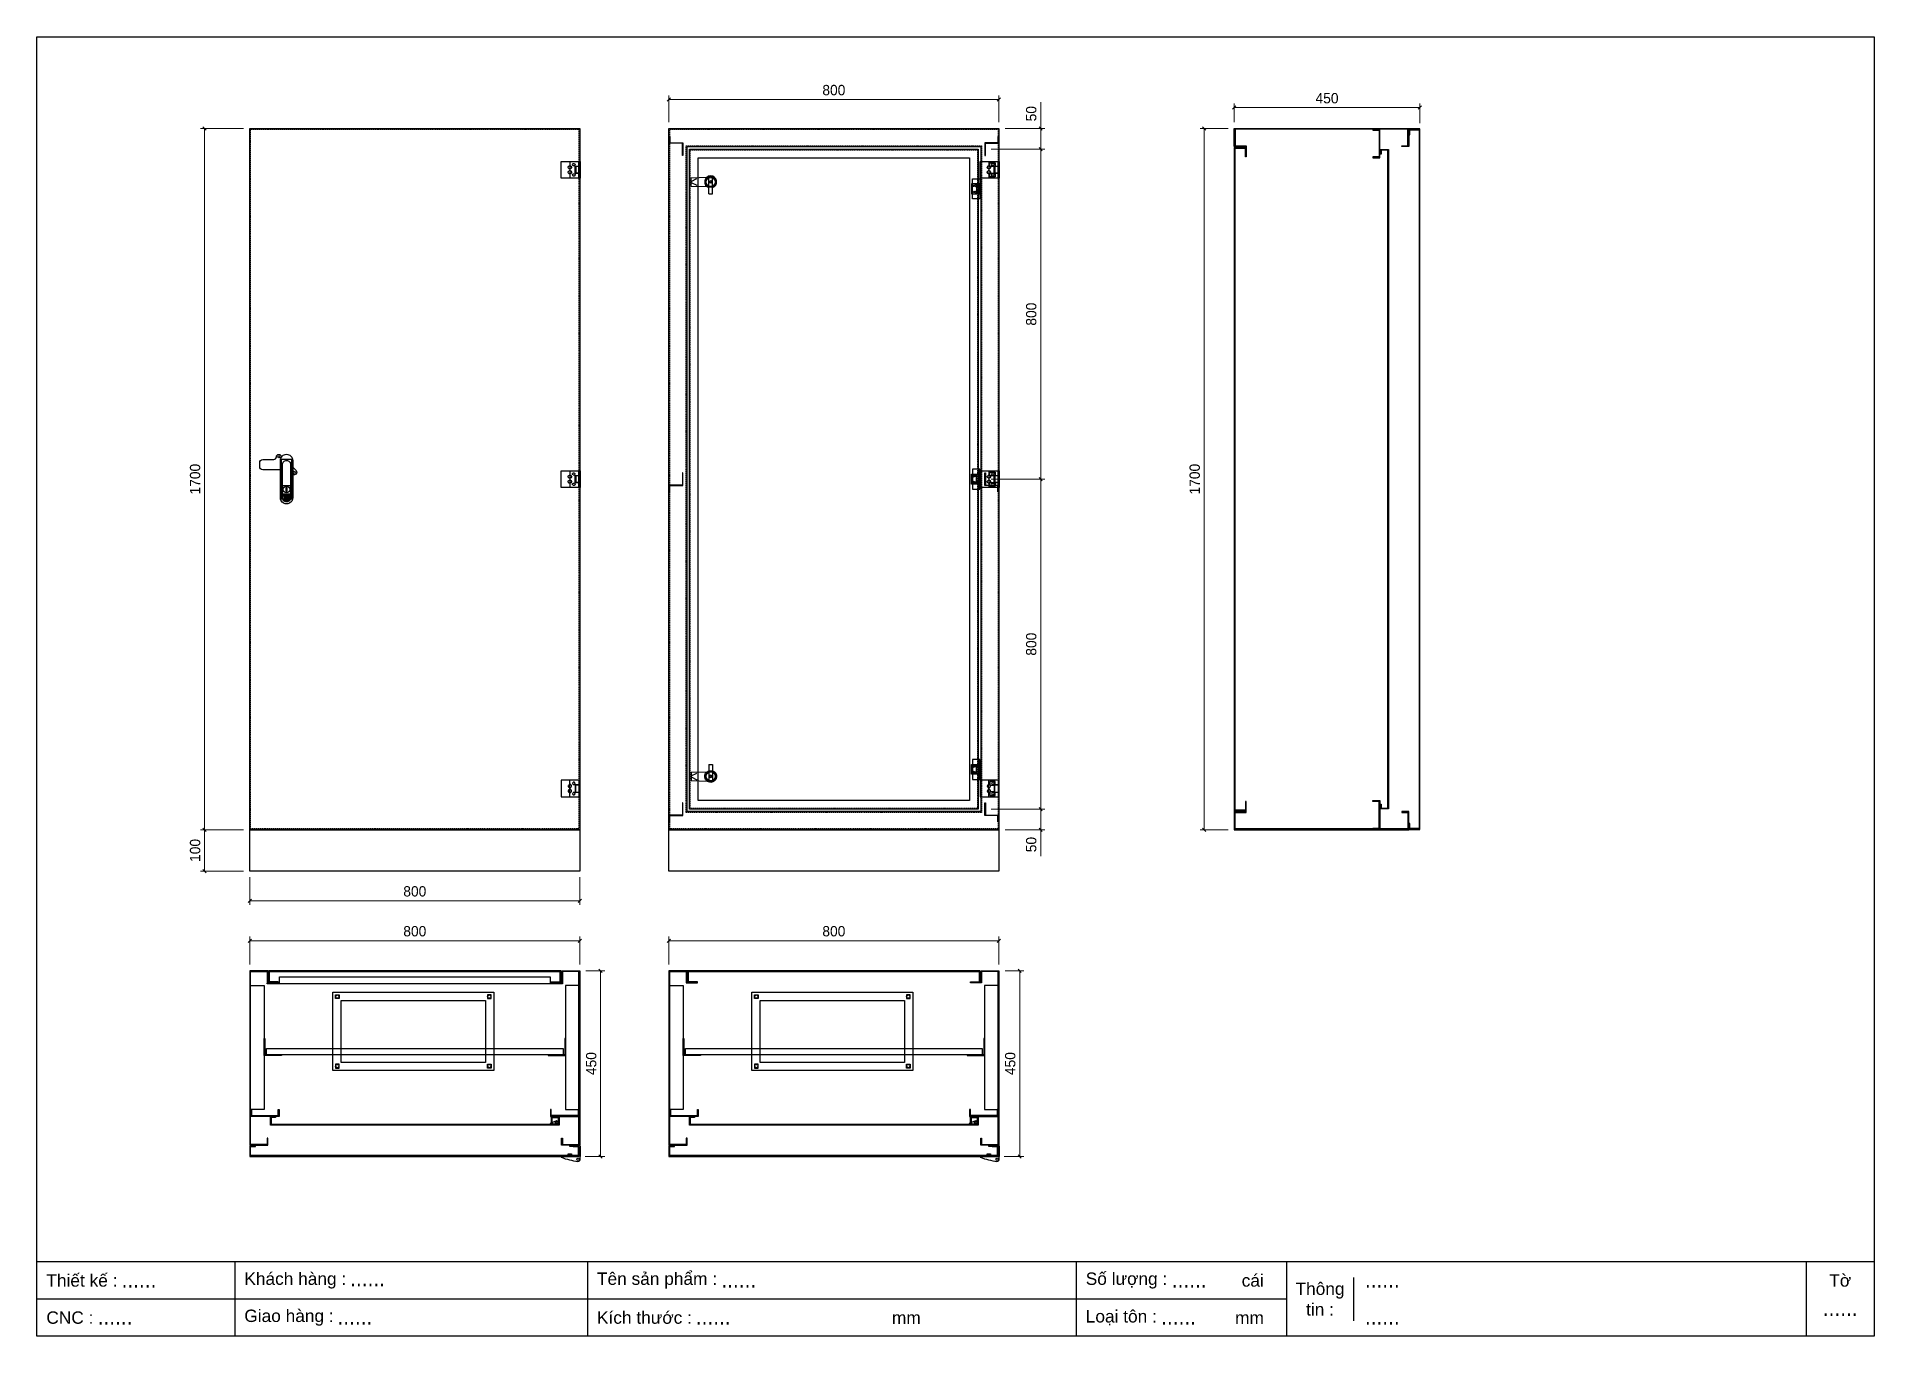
# Model space of a CAD drawing. Header units: millimetres. Extents: x 0 to 4455, y 0 to 3150.
import ezdxf
from ezdxf.enums import TextEntityAlignment as Align

# ---------------------------------------------------------------- set-up
doc = ezdxf.new("R2010")
doc.units = ezdxf.units.MM
doc.linetypes.add('HIDDEN2', pattern=[4.7625, 3.175, -1.5875])
for name, color, linetype in [('DIM', 253, 'Continuous'), ('Ghi chu', 7, 'Continuous'), ('HEATER', 1, 'Continuous')]:
    doc.layers.add(name, color=color, linetype=linetype)
doc.styles.add('Arial', font='arial.ttf')
doc.styles.add('Tahoma (Input Text)', font='tahoma.ttf')
doc.dimstyles.new('Dim-25', dxfattribs={"dimtxt": 25, "dimasz": 8, "dimexe": 10, "dimexo": 15, "dimgap": 10, "dimtad": 1, "dimdec": 0, "dimtxsty": 'Standard', "dimblk": 'OBLIQUE', "dimcen": 10, "dimclrd": 5, "dimclre": 5, "dimclrt": 3, "dimazin": 3, "dimtfac": 1, "dimtdec": 0, "dimtmove": 0, "dimatfit": 3, "dimldrblk": 'OBLIQUE', "dimlwd": 9, "dimlwe": 9})

# ---------------------------------------------------------------- blocks, each defined once
blk = doc.blocks.new('*D1')
at = {"color": 0, "linetype": 'ByBlock', "lineweight": -2}
for p, q in [((410.7, 2923.6), (402.7, 2931.6)), ((402.7, 1231.6), (410.7, 1223.6))]:
    blk.add_line(p, q, dxfattribs=at)
at = {"layer": 'Defpoints', "color": 0, "transparency": 16777216}
for p in [(516.6, 2927.6), (406.7, 1227.6), (516.6, 1227.6)]:
    blk.add_point(p, dxfattribs=at)
at = {"layer": 'DIM', "color": 5, "lineweight": 9, "transparency": 16777216}
for p, q in [((501.6, 2927.6), (396.7, 2927.6)), ((406.7, 2927.6), (406.7, 1227.6)), ((501.6, 1227.6), (396.7, 1227.6))]:
    blk.add_line(p, q, dxfattribs=at)
at = {"layer": 'DIM', "color": 3, "transparency": 16777216, "insert": (384, 2077.6), "char_height": 25, "attachment_point": 5, "rotation": 90}
blk.add_mtext('1700', dxfattribs=at)
blk = doc.blocks.new('_Oblique')
at = {"color": 0, "linetype": 'ByBlock', "lineweight": -2}
blk.add_line((-0.5, -0.5), (0.5, 0.5), dxfattribs=at)
blk = doc.blocks.new('*D2')
at = {"color": 0, "linetype": 'ByBlock', "lineweight": -2}
for p, q in [((520.6, 1059.6), (512.6, 1051.6)), ((1312.6, 1051.6), (1320.6, 1059.6))]:
    blk.add_line(p, q, dxfattribs=at)
at = {"layer": 'Defpoints', "color": 0, "transparency": 16777216}
for p in [(516.6, 1127.6), (1316.6, 1127.6), (1316.6, 1055.6)]:
    blk.add_point(p, dxfattribs=at)
at = {"layer": 'DIM', "color": 5, "lineweight": 9, "transparency": 16777216}
for p, q in [((516.6, 1112.6), (516.6, 1045.6)), ((1316.6, 1112.6), (1316.6, 1045.6)), ((516.6, 1055.6), (1316.6, 1055.6))]:
    blk.add_line(p, q, dxfattribs=at)
at = {"layer": 'DIM', "color": 3, "transparency": 16777216, "insert": (916.6, 1078.3), "char_height": 25, "attachment_point": 5}
blk.add_mtext('800', dxfattribs=at)
blk = doc.blocks.new('HL044-1.3-C')
at = {"color": 1, "linetype": 'HIDDEN2', "ltscale": 0.5}
for p, q in [((-25, 40), (-25, 0)), ((-3, 0), (-3, 40))]:
    blk.add_line(p, q, dxfattribs=at)
at = {"color": 1}
for p, q in [((-12, 29), (0, 29)), ((-12, 11), (-12, 29)), ((0, 11), (-12, 11)), ((-11, 28.5), (0, 28.5)), ((-11, 28.5), (-11, 11.5)), ((0, 11.5), (-11, 11.5))]:
    blk.add_line(p, q, dxfattribs=at)
blk.add_lwpolyline([(-46, 40), (0, 40), (0, 0), (-46, 0)], close=True, dxfattribs=at)
at = {"color": 1, "linetype": 'HIDDEN2', "ltscale": 0.5}
for centre, radius in [((-25, 26), 4), ((-25, 14), 4), ((-15.5, 32.5), 3), ((-15.5, 7.5), 3)]:
    blk.add_circle(centre, radius, dxfattribs=at)
blk = doc.blocks.new('AB301-2-1')
at = {"linetype": 'Continuous'}
h = blk.add_hatch(dxfattribs=at)
h.set_pattern_fill('ACAD_ISO09W100', color=1, scale=0.2)
h.set_pattern_definition([(0, (-368.0181, 398.3814), (0, 1), [4.8, -0.6, 1.2, -0.6, 1.2, -0.6])])
h.paths.add_polyline_path([(-4.1, -88.5, 0.118404), (0, -89.5, 0.118404), (4.1, -88.5), (7, -72), (-7, -72)])
at = {"color": 1, "linetype": 'Continuous'}
for p, q in [((-10, -50.5), (10, -50.5)), ((-7, -72), (7, -72)), ((-7, -72), (-4.1, -88.5)), ((7, -72), (4.1, -88.5))]:
    blk.add_line(p, q, dxfattribs=at)
for points in [[(-15, -12.5), (-57.5, -12.5, -0.414214), (-65, -5), (-65, 5, -0.414214), (-57.5, 12.5), (-30.7, 12.5, 0.414214), (-24.7, 18.5), (-24.7, 18.7)], [(-24.7, 18.7, -0.198912), (-23, 23), (-23, 23, -0.414214), (-14.5, 23), (-11.3, 19.8)], [(15, -6.5), (23, -14.5, -0.414214), (23, -23), (23, -23, -0.381561), (15, -23.4, -0.381561)]]:
    blk.add_lwpolyline(points, format="xyb", dxfattribs=at)
for points in [[(0, 25), (0, 25, -0.414214), (15, 10), (15, -80.5, -0.414214), (0, -95.5), (0, -95.5, -0.414214), (-15, -80.5), (-15, 10, -0.414214)], [(0, 10, -0.414214), (10, 0), (10, -80.5, -0.414214), (0, -90.5, -0.414214), (-10, -80.5), (-10, 0, -0.414214)], [(9, -72.5), (9, -80.5, -0.414214), (0, -89.5, -0.414214), (-9, -80.5), (-9, -72.5, -0.414214), (-7, -70.5), (7, -70.5, -0.414214)]]:
    blk.add_lwpolyline(points, format="xyb", close=True, dxfattribs=at)
at = {"color": 2, "linetype": 'Continuous'}
blk.add_lwpolyline([(-12, 13.3), (12, 13.3), (12, -83.7), (-12, -83.7)], close=True, dxfattribs=at)
at = {"color": 1, "linetype": 'Continuous'}
blk.add_lwpolyline([(-1, -55.5), (1, -55.5), (1, -65.5), (-1, -65.5)], close=True, dxfattribs=at)
for centre, radius in [((-18.7, 18.7), 2.5), ((18.7, -18.7), 2.5), ((0, -60.5), 8)]:
    blk.add_circle(centre, radius, dxfattribs=at)
blk = doc.blocks.new('*D3')
at = {"color": 0, "linetype": 'ByBlock', "lineweight": -2}
for p, q in [((410.7, 1223.6), (402.7, 1231.6)), ((402.7, 1131.6), (410.7, 1123.6))]:
    blk.add_line(p, q, dxfattribs=at)
at = {"layer": 'Defpoints', "color": 0, "transparency": 16777216}
for p in [(516.6, 1227.6), (406.7, 1127.6), (516.6, 1127.6)]:
    blk.add_point(p, dxfattribs=at)
at = {"layer": 'DIM', "color": 5, "lineweight": 9, "transparency": 16777216}
for p, q in [((501.6, 1227.6), (396.7, 1227.6)), ((406.7, 1227.6), (406.7, 1127.6)), ((501.6, 1127.6), (396.7, 1127.6))]:
    blk.add_line(p, q, dxfattribs=at)
at = {"layer": 'DIM', "color": 3, "transparency": 16777216, "insert": (384, 1177.6), "char_height": 25, "attachment_point": 5, "rotation": 90}
blk.add_mtext('100', dxfattribs=at)
blk = doc.blocks.new('HL044-1.3-B')
h = blk.add_hatch()
h.set_pattern_fill('ANSI31', color=1, scale=0.3, style=0)
h.set_pattern_definition([(45, (-80982.31925, -42991.2648), (-0.673519209, 0.673519209), [])])
h.paths.add_polyline_path([(-15.5, 27), (-15.5, 24), (-9.5, 24), (-9.5, 27)])
at = {"color": 1}
for p, q in [((0, 0), (-43, 0)), ((-43, 0), (-43, -2)), ((-25, 6.5), (-25, 0)), ((-25, 6.5), (-19, 5.9)), ((-25, 5.5), (-19, 4.9)), ((-25, 4.5), (-19, 3.9)), ((-25, 3.5), (-19, 2.9)), ((-25, 2.5), (-19, 1.9)), ((-25, 1.5), (-19, 0.9)), ((-25, 0.5), (-19.7, 0)), ((-22, 24), (-22, 27)), ((-22, 27), (1, 27)), ((-1, 24), (-22, 24)), ((-19, 6.5), (-19, 0)), ((-15.5, 24), (-15.5, 27)), ((-9.5, 24), (-9.5, 27)), ((0, 23), (0, 0)), ((0, 7.5), (3, 7.5)), ((0, 6), (3, 6)), ((3, 25), (3, 0)), ((3, -6.5), (3, 0))]:
    blk.add_line(p, q, dxfattribs=at)
blk.add_lwpolyline([(-26, 6.5), (-18, 6.5), (-18, 0), (-26, 0)], close=True, dxfattribs=at)
blk.add_circle((-2.3, -7), 2.55, dxfattribs=at)
for centre, radius, start, end in [((-1, 23), 1, 0, 90), ((1, 25), 2, 0, 90), ((15.4, 147.7), 160.7, 248.6705, 263.5901), ((-2.5, -6.5), 5.5, 270, 0)]:
    blk.add_arc(centre, radius, start, end, dxfattribs=at)
blk = doc.blocks.new('ovan6x9')
at = {"color": 2}
for p, q in [((2, 6), (8, 6)), ((2, 0), (8, 0))]:
    blk.add_line(p, q, dxfattribs=at)
for centre, start, end in [((2, 3), 90, 270), ((8, 3), 270, 90)]:
    blk.add_arc(centre, 3, start, end, dxfattribs=at)
blk = doc.blocks.new('HL036-1-1')
at = {"color": 1}
blk.add_line((9.5, 36.2), (9.5, 12.2), dxfattribs=at)
for points in [[(0, 48.5), (17.5, 48.5), (17.5, 0), (0, 0)], [(-2.5, 12.2), (17.5, 12.2), (17.5, 36.2), (-2.5, 36.2)]]:
    blk.add_lwpolyline(points, close=True, dxfattribs=at)
for centre, radius in [((3.5, 31.8), 2), ((3.5, 16.8), 2), ((12.7, 32.5), 2.5), ((12.7, 16), 2.5)]:
    blk.add_circle(centre, radius, dxfattribs=at)
blk = doc.blocks.new('HL036-1-2')
at = {"layer": 'Ghi chu', "color": 1}
for p, q in [((-3, 17.8), (-18.9, 17.8)), ((-18.9, 15.8), (-18.9, 17.8)), ((-12.1, 15.8), (-18.9, 15.8)), ((-16.4, 1), (-16.4, 14)), ((-15.6, 15), (-3.9, 17.7)), ((0, 0), (-15.4, 0)), ((-14.4, 3), (-14.4, 11.9)), ((0, 2), (-13.4, 2)), ((-13.1, 12.8), (-4.3, 9.8)), ((-6.2, 2), (-6.2, 0)), ((-1.2, 2), (-1.2, 0)), ((0, 0), (0, 2))]:
    blk.add_line(p, q, dxfattribs=at)
for radius in [4.1, 2.1]:
    blk.add_circle((-3, 13.7), radius, dxfattribs=at)
for centre, start, end in [((-15.4, 14), 102.9616, 180), ((-15.4, 1), 180, 270), ((-13.4, 11.9), 71.3254, 180), ((-13.4, 3), 180, 270)]:
    blk.add_arc(centre, 1, start, end, dxfattribs=at)
blk = doc.blocks.new('khungtenAsean2')
at = {"color": 7}
for p, q in [((2970, -1980), (0, -1980)), ((320, -1980), (320, -2100)), ((890, -1980), (890, -2100)), ((1680, -1980), (1680, -2100)), ((2020, -1980), (2020, -2100)), ((2860, -1980), (2860, -2100)), ((2128.3, -2005), (2128.3, -2075)), ((2020, -2040), (0, -2040))]:
    blk.add_line(p, q, dxfattribs=at)
blk.add_lwpolyline([(0, 0), (2970, 0), (2970, -2100), (0, -2100)], close=True, dxfattribs=at)
at = {"color": 2, "char_height": 20, "style": 'Arial'}
for s, insert, width, attachment_point in [('  Thiết kế :', (0, -2010), 917.634, 4), ('  Khách hàng :', (320, -2010), 917.634, 4), ('  Tên sản phẩm :', (890, -2010), 917.634, 4), ('  Số lượng :', (1680, -2010), 917.634, 4), ('cái', (1947.6, -2010), 917.634, 4), ('Thông\\Ptin :', (2074.2, -2040), 108.311, 5), ('Tờ', (2915, -2010), 110, 5), ('  CNC :', (0, -2070), 917.634, 4), ('  Giao hàng :', (320, -2070), 917.634, 4), ('  Kích thước :', (890, -2070), 917.634, 4), ('mm', (1382.3, -2070), 917.634, 4), ('  Loại tôn :', (1680, -2070), 917.634, 4), ('mm', (1936.9, -2070), 917.634, 4)]:
    blk.add_mtext(s, dxfattribs=dict(at, insert=insert, width=width, attachment_point=attachment_point))
at = {"color": 1, "style": 'Tahoma (Input Text)', "flags": 8}
for tag, p in [('#01', (137.1, -2021.3)), ('#03', (506.6, -2019.3)), ('#05', (1106.6, -2021.3)), ('#07', (1834.7, -2021.3)), ('#09', (2146.7, -2021.3)), ('#02', (98.5, -2081.3)), ('#04', (486.1, -2081.3)), ('#06', (1065.3, -2081.3)), ('#08', (1817.4, -2081.3)), ('#10', (2146.7, -2081.3))]:
    blk.add_attdef(tag, p, '', height=25, dxfattribs=at)
blk.add_attdef('#11', text='', height=25, dxfattribs=at).set_placement((2915, -2067.3), align=Align.CENTER)
blk = doc.blocks.new('*D4')
at = {"color": 0, "linetype": 'ByBlock', "lineweight": -2}
for p, q in [((2387.1, 881.9), (2379.1, 889.9)), ((2379.1, 439.9), (2387.1, 431.9))]:
    blk.add_line(p, q, dxfattribs=at)
at = {"layer": 'Defpoints', "color": 0, "ltscale": 3, "transparency": 16777216}
for p in [(2332.6, 885.9), (2330.6, 435.9), (2383.1, 435.9)]:
    blk.add_point(p, dxfattribs=at)
at = {"layer": 'DIM', "color": 5, "lineweight": 9, "ltscale": 3, "transparency": 16777216}
for p, q in [((2347.6, 885.9), (2393.1, 885.9)), ((2383.1, 885.9), (2383.1, 435.9)), ((2345.6, 435.9), (2393.1, 435.9))]:
    blk.add_line(p, q, dxfattribs=at)
at = {"layer": 'DIM', "color": 3, "ltscale": 3, "transparency": 16777216, "insert": (2360.3, 660.9), "char_height": 25, "attachment_point": 5, "rotation": 90}
blk.add_mtext('450', dxfattribs=at)
blk = doc.blocks.new('*D5')
at = {"color": 0, "linetype": 'ByBlock', "lineweight": -2}
for p, q in [((1536.6, 962.8), (1528.6, 954.8)), ((2328.6, 954.8), (2336.6, 962.8))]:
    blk.add_line(p, q, dxfattribs=at)
at = {"layer": 'Defpoints', "color": 0, "ltscale": 3, "transparency": 16777216}
for p in [(2332.6, 958.8), (1532.6, 885.9), (2332.6, 885.9)]:
    blk.add_point(p, dxfattribs=at)
at = {"layer": 'DIM', "color": 5, "lineweight": 9, "ltscale": 3, "transparency": 16777216}
for p, q in [((1532.6, 900.9), (1532.6, 968.8)), ((1532.6, 958.8), (2332.6, 958.8)), ((2332.6, 900.9), (2332.6, 968.8))]:
    blk.add_line(p, q, dxfattribs=at)
at = {"layer": 'DIM', "color": 3, "ltscale": 3, "transparency": 16777216, "insert": (1932.6, 981.6), "char_height": 25, "attachment_point": 5}
blk.add_mtext('800', dxfattribs=at)
blk = doc.blocks.new('*D6')
at = {"color": 0, "linetype": 'ByBlock', "lineweight": -2}
for p, q in [((1536.6, 3001.9), (1528.6, 2993.9)), ((2328.6, 2993.9), (2336.6, 3001.9))]:
    blk.add_line(p, q, dxfattribs=at)
at = {"layer": 'Defpoints', "color": 0, "ltscale": 3, "transparency": 16777216}
for p in [(2332.6, 2997.9), (1532.6, 2927.6), (2332.6, 2927.6)]:
    blk.add_point(p, dxfattribs=at)
at = {"layer": 'DIM', "color": 5, "lineweight": 9, "ltscale": 3, "transparency": 16777216}
for p, q in [((1532.6, 2942.6), (1532.6, 3007.9)), ((1532.6, 2997.9), (2332.6, 2997.9)), ((2332.6, 2942.6), (2332.6, 3007.9))]:
    blk.add_line(p, q, dxfattribs=at)
at = {"layer": 'DIM', "color": 3, "ltscale": 3, "transparency": 16777216, "insert": (1932.6, 3020.6), "char_height": 25, "attachment_point": 5}
blk.add_mtext('800', dxfattribs=at)
blk = doc.blocks.new('*D7')
at = {"color": 0, "linetype": 'ByBlock', "lineweight": -2}
for p, q in [((2907.3, 2982.2), (2899.3, 2974.2)), ((3349.3, 2974.2), (3357.3, 2982.2))]:
    blk.add_line(p, q, dxfattribs=at)
at = {"layer": 'Defpoints', "color": 0, "ltscale": 3, "transparency": 16777216}
for p in [(3353.3, 2978.2), (2903.3, 2927.6), (3353.3, 2925.6)]:
    blk.add_point(p, dxfattribs=at)
at = {"layer": 'DIM', "color": 5, "lineweight": 9, "ltscale": 3, "transparency": 16777216}
for p, q in [((2903.3, 2942.6), (2903.3, 2988.2)), ((3353.3, 2940.6), (3353.3, 2988.2)), ((2903.3, 2978.2), (3353.3, 2978.2))]:
    blk.add_line(p, q, dxfattribs=at)
at = {"layer": 'DIM', "color": 3, "ltscale": 3, "transparency": 16777216, "insert": (3128.3, 3000.9), "char_height": 25, "attachment_point": 5}
blk.add_mtext('450', dxfattribs=at)
blk = doc.blocks.new('*D8')
at = {"color": 0, "linetype": 'ByBlock', "lineweight": -2}
for p, q in [((2834.4, 2923.6), (2826.4, 2931.6)), ((2826.4, 1231.6), (2834.4, 1223.6))]:
    blk.add_line(p, q, dxfattribs=at)
at = {"layer": 'Defpoints', "color": 0, "ltscale": 3, "transparency": 16777216}
for p in [(2830.4, 2927.6), (2903.3, 2927.6), (2903.3, 1227.6)]:
    blk.add_point(p, dxfattribs=at)
at = {"layer": 'DIM', "color": 5, "lineweight": 9, "ltscale": 3, "transparency": 16777216}
for p, q in [((2888.3, 2927.6), (2820.4, 2927.6)), ((2830.4, 1227.6), (2830.4, 2927.6)), ((2888.3, 1227.6), (2820.4, 1227.6))]:
    blk.add_line(p, q, dxfattribs=at)
at = {"layer": 'DIM', "color": 3, "ltscale": 3, "transparency": 16777216, "insert": (2807.6, 2077.6), "char_height": 25, "attachment_point": 5, "rotation": 90}
blk.add_mtext('1700', dxfattribs=at)
blk = doc.blocks.new('*D9')
at = {"color": 0, "linetype": 'ByBlock', "lineweight": -2}
for p, q in [((2438, 2923.6), (2430, 2931.6)), ((2430, 2881.6), (2438, 2873.6))]:
    blk.add_line(p, q, dxfattribs=at)
at = {"layer": 'Defpoints', "color": 0, "ltscale": 3, "transparency": 16777216}
for p in [(2332.6, 2927.6), (2434, 2927.6), (2298.7, 2877.6)]:
    blk.add_point(p, dxfattribs=at)
at = {"layer": 'DIM', "color": 5, "lineweight": 9, "ltscale": 3, "transparency": 16777216}
for p, q in [((2434, 2927.6), (2434, 2991.4)), ((2347.6, 2927.6), (2444, 2927.6)), ((2434, 2877.6), (2434, 2927.6)), ((2313.7, 2877.6), (2444, 2877.6))]:
    blk.add_line(p, q, dxfattribs=at)
at = {"layer": 'DIM', "color": 3, "ltscale": 3, "transparency": 16777216, "insert": (2411.2, 2963.5), "char_height": 25, "attachment_point": 5, "rotation": 90}
blk.add_mtext('50', dxfattribs=at)
blk = doc.blocks.new('*D10')
at = {"color": 0, "linetype": 'ByBlock', "lineweight": -2}
for p, q in [((2438, 2873.6), (2430, 2881.6)), ((2430, 2081.6), (2438, 2073.6))]:
    blk.add_line(p, q, dxfattribs=at)
at = {"layer": 'Defpoints', "color": 0, "ltscale": 3, "transparency": 16777216}
for p in [(2298.7, 2877.6), (2298.7, 2077.6), (2434, 2077.6)]:
    blk.add_point(p, dxfattribs=at)
at = {"layer": 'DIM', "color": 5, "lineweight": 9, "ltscale": 3, "transparency": 16777216}
for p, q in [((2313.7, 2877.6), (2444, 2877.6)), ((2434, 2877.6), (2434, 2077.6)), ((2313.7, 2077.6), (2444, 2077.6))]:
    blk.add_line(p, q, dxfattribs=at)
at = {"layer": 'DIM', "color": 3, "ltscale": 3, "transparency": 16777216, "insert": (2411.2, 2477.6), "char_height": 25, "attachment_point": 5, "rotation": 90}
blk.add_mtext('800', dxfattribs=at)
blk = doc.blocks.new('*D11')
at = {"color": 0, "linetype": 'ByBlock', "lineweight": -2}
for p, q in [((2438, 2073.6), (2430, 2081.6)), ((2430, 1281.6), (2438, 1273.6))]:
    blk.add_line(p, q, dxfattribs=at)
at = {"layer": 'Defpoints', "color": 0, "ltscale": 3, "transparency": 16777216}
for p in [(2298.7, 2077.6), (2298.7, 1277.6), (2434, 1277.6)]:
    blk.add_point(p, dxfattribs=at)
at = {"layer": 'DIM', "color": 5, "lineweight": 9, "ltscale": 3, "transparency": 16777216}
for p, q in [((2313.7, 2077.6), (2444, 2077.6)), ((2434, 2077.6), (2434, 1277.6)), ((2313.7, 1277.6), (2444, 1277.6))]:
    blk.add_line(p, q, dxfattribs=at)
at = {"layer": 'DIM', "color": 3, "ltscale": 3, "transparency": 16777216, "insert": (2411.2, 1677.6), "char_height": 25, "attachment_point": 5, "rotation": 90}
blk.add_mtext('800', dxfattribs=at)
blk = doc.blocks.new('*D12')
at = {"color": 0, "linetype": 'ByBlock', "lineweight": -2}
for p, q in [((2438, 1273.6), (2430, 1281.6)), ((2430, 1231.6), (2438, 1223.6))]:
    blk.add_line(p, q, dxfattribs=at)
at = {"layer": 'Defpoints', "color": 0, "ltscale": 3, "transparency": 16777216}
for p in [(2298.7, 1277.6), (2332.6, 1227.6), (2434, 1227.6)]:
    blk.add_point(p, dxfattribs=at)
at = {"layer": 'DIM', "color": 5, "lineweight": 9, "ltscale": 3, "transparency": 16777216}
for p, q in [((2313.7, 1277.6), (2444, 1277.6)), ((2434, 1277.6), (2434, 1227.6)), ((2347.6, 1227.6), (2444, 1227.6)), ((2434, 1227.6), (2434, 1163.9))]:
    blk.add_line(p, q, dxfattribs=at)
at = {"layer": 'DIM', "color": 3, "ltscale": 3, "transparency": 16777216, "insert": (2411.2, 1191.8), "char_height": 25, "attachment_point": 5, "rotation": 90}
blk.add_mtext('50', dxfattribs=at)
blk = doc.blocks.new('SDGFGHGHG')
at = {"layer": 'HEATER'}
for p, q in [((860892.9, 570780.5), (860931.6, 570782)), ((860892.9, 570760.5), (860892.9, 570780.5)), ((860892.9, 570771.9), (860906.3, 570778.7)), ((860935.9, 570742), (860935.9, 570784.3)), ((860944.9, 570742), (860944.9, 570784.3)), ((860892.9, 570769.1), (860906.3, 570762.4)), ((860892.9, 570760.5), (860931.6, 570759.1)), ((860935.9, 570742), (860944.9, 570742)), ((860937.5, 570771.3), (860939.5, 570771.3)), ((860937.5, 570769.8), (860939.5, 570769.8)), ((860939.5, 570773.5), (860939.5, 570771.3)), ((860939.5, 570769.8), (860939.5, 570767.6)), ((860941.3, 570773.5), (860941.3, 570771.3)), ((860941.3, 570771.3), (860943.4, 570771.3)), ((860941.3, 570769.8), (860941.3, 570767.6)), ((860941.3, 570769.8), (860943.4, 570769.8))]:
    blk.add_line(p, q, dxfattribs=at)
blk.add_circle((860940.4, 570770.5), 3.08, dxfattribs=at)
blk.add_arc((860940.4, 570770.5), 14.5, 288.08, 251.92, dxfattribs=at)
blk = doc.blocks.new('SĐFHGGH')
at = {"layer": 'HEATER'}
for points in [[(860928.8, 570702.4), (860927.4, 570702.4), (860927.4, 570708.4), (860928.8, 570708.4)], [(860943.4, 570717), (860943.4, 570718.4), (860937.4, 570718.4), (860937.4, 570717)], [(860943.4, 570693.8), (860943.4, 570692.4), (860937.4, 570692.4), (860937.4, 570693.8)], [(860952.1, 570702.4), (860953.4, 570702.4), (860953.4, 570708.4), (860952.1, 570708.4)]]:
    blk.add_lwpolyline(points, dxfattribs=at)
for start, end in [(104.4775, 165.5225), (194.4775, 255.5225), (14.4775, 75.5225), (284.4775, 345.5225)]:
    blk.add_arc((860940.4, 570705.4), 12, start, end, dxfattribs=at)
blk = doc.blocks.new('MS722')
for name, p in [('SDGFGHGHG', (-860940.4, -570770.5)), ('SĐFHGGH', (-860940.4, -570705.4))]:
    blk.add_blockref(name, p)
blk = doc.blocks.new('*D13')
at = {"color": 0, "linetype": 'ByBlock', "lineweight": -2}
for p, q in [((1371.1, 881.9), (1363.1, 889.9)), ((1363.1, 439.9), (1371.1, 431.9))]:
    blk.add_line(p, q, dxfattribs=at)
at = {"layer": 'Defpoints', "color": 0, "ltscale": 3, "transparency": 16777216}
for p in [(1316.6, 885.9), (1314.6, 435.9), (1367.1, 435.9)]:
    blk.add_point(p, dxfattribs=at)
at = {"layer": 'DIM', "color": 5, "lineweight": 9, "ltscale": 3, "transparency": 16777216}
for p, q in [((1331.6, 885.9), (1377.1, 885.9)), ((1367.1, 885.9), (1367.1, 435.9)), ((1329.6, 435.9), (1377.1, 435.9))]:
    blk.add_line(p, q, dxfattribs=at)
at = {"layer": 'DIM', "color": 3, "ltscale": 3, "transparency": 16777216, "insert": (1344.4, 660.9), "char_height": 25, "attachment_point": 5, "rotation": 90}
blk.add_mtext('450', dxfattribs=at)
blk = doc.blocks.new('*D14')
at = {"color": 0, "linetype": 'ByBlock', "lineweight": -2}
for p, q in [((520.6, 962.8), (512.6, 954.8)), ((1312.6, 954.8), (1320.6, 962.8))]:
    blk.add_line(p, q, dxfattribs=at)
at = {"layer": 'Defpoints', "color": 0, "ltscale": 3, "transparency": 16777216}
for p in [(1316.6, 958.8), (516.6, 885.9), (1316.6, 885.9)]:
    blk.add_point(p, dxfattribs=at)
at = {"layer": 'DIM', "color": 5, "lineweight": 9, "ltscale": 3, "transparency": 16777216}
for p, q in [((516.6, 900.9), (516.6, 968.8)), ((516.6, 958.8), (1316.6, 958.8)), ((1316.6, 900.9), (1316.6, 968.8))]:
    blk.add_line(p, q, dxfattribs=at)
at = {"layer": 'DIM', "color": 3, "ltscale": 3, "transparency": 16777216, "insert": (916.6, 981.6), "char_height": 25, "attachment_point": 5}
blk.add_mtext('800', dxfattribs=at)

msp = doc.modelspace()

# ---------------------------------------------------------------- linework, layer by layer
at = {"color": 7}
for points in [[(516.6, 2927.6), (1316.6, 2927.6), (1316.6, 1227.6), (516.6, 1227.6)], [(1532.6, 2927.6), (2332.6, 2927.6), (2332.6, 1227.6), (1532.6, 1227.6)], [(2930.3, 2858.6), (2930.3, 2883.6), (2903.3, 2883.6), (2903.3, 2927.6), (3326.3, 2927.6), (3326.3, 2883.6), (3309.3, 2883.6), (3309.3, 2885.6), (3324.3, 2885.6), (3324.3, 2925.6), (2905.3, 2925.6), (2905.3, 2885.6), (2932.3, 2885.6), (2932.3, 2858.6)], [(3239.3, 2923.6), (3254.3, 2923.6), (3254.3, 2858.6), (3239.3, 2858.6), (3239.3, 2856.6), (3256.3, 2856.6), (3256.3, 2925.6), (3239.3, 2925.6)], [(3329.3, 2912.6), (3329.3, 2924.6), (3351.3, 2924.6), (3351.3, 1230.6), (3329.3, 1230.6), (3329.3, 1242.6), (3327.3, 1242.6), (3327.3, 1228.6), (3353.3, 1228.6), (3353.3, 2926.6), (3327.3, 2926.6), (3327.3, 2912.6)], [(1576.6, 2883.6), (2288.6, 2883.6), (2288.6, 1271.6), (1576.6, 1271.6)], [(2929.3, 1275.1), (2905.3, 1275.1), (2905.3, 2879.6), (2929.3, 2879.6), (2929.3, 2881.6), (2903.3, 2881.6), (2903.3, 1273.1), (2929.3, 1273.1)], [(2930.3, 1296.6), (2930.3, 1271.6), (2903.3, 1271.6), (2903.3, 1227.6), (3326.3, 1227.6), (3326.3, 1271.6), (3309.3, 1271.6), (3309.3, 1269.6), (3324.3, 1269.6), (3324.3, 1229.6), (2905.3, 1229.6), (2905.3, 1269.6), (2932.3, 1269.6), (2932.3, 1296.6)], [(3239.3, 1231.6), (3254.3, 1231.6), (3254.3, 1296.6), (3239.3, 1296.6), (3239.3, 1298.6), (3256.3, 1298.6), (3256.3, 1229.6), (3239.3, 1229.6)], [(516.6, 1227.6), (1316.6, 1227.6), (1316.6, 1127.6), (516.6, 1127.6)], [(1532.6, 1227.6), (2332.6, 1227.6), (2332.6, 1127.6), (1532.6, 1127.6)], [(585.6, 858.9), (560.6, 858.9), (560.6, 885.9), (516.6, 885.9), (516.6, 462.9), (560.6, 462.9), (560.6, 479.9), (558.6, 479.9), (558.6, 464.9), (518.6, 464.9), (518.6, 883.9), (558.6, 883.9), (558.6, 856.9), (585.6, 856.9)], [(564.1, 859.9), (564.1, 883.9), (1268.6, 883.9), (1268.6, 859.9), (1270.6, 859.9), (1270.6, 885.9), (562.1, 885.9), (562.1, 859.9)], [(1247.6, 858.9), (1272.6, 858.9), (1272.6, 885.9), (1316.6, 885.9), (1316.6, 462.9), (1272.6, 462.9), (1272.6, 479.9), (1274.6, 479.9), (1274.6, 464.9), (1314.6, 464.9), (1314.6, 883.9), (1274.6, 883.9), (1274.6, 856.9), (1247.6, 856.9)], [(1601.6, 858.9), (1576.6, 858.9), (1576.6, 885.9), (1532.6, 885.9), (1532.6, 462.9), (1576.6, 462.9), (1576.6, 479.9), (1574.6, 479.9), (1574.6, 464.9), (1534.6, 464.9), (1534.6, 883.9), (1574.6, 883.9), (1574.6, 856.9), (1601.6, 856.9)], [(1580.1, 859.9), (1580.1, 883.9), (2284.6, 883.9), (2284.6, 859.9), (2286.6, 859.9), (2286.6, 885.9), (1578.1, 885.9), (1578.1, 859.9)], [(2263.6, 858.9), (2288.6, 858.9), (2288.6, 885.9), (2332.6, 885.9), (2332.6, 462.9), (2288.6, 462.9), (2288.6, 479.9), (2290.6, 479.9), (2290.6, 464.9), (2330.6, 464.9), (2330.6, 883.9), (2290.6, 883.9), (2290.6, 856.9), (2263.6, 856.9)], [(717.9, 833.9), (1107.9, 833.9), (1107.9, 643.9), (717.9, 643.9)], [(1733.8, 833.9), (2123.8, 833.9), (2123.8, 643.9), (1733.8, 643.9)], [(1300.6, 459.9), (1312.6, 459.9), (1312.6, 437.9), (518.6, 437.9), (518.6, 459.9), (530.6, 459.9), (530.6, 461.9), (516.6, 461.9), (516.6, 435.9), (1314.6, 435.9), (1314.6, 461.9), (1300.6, 461.9)], [(2316.6, 459.9), (2328.6, 459.9), (2328.6, 437.9), (1534.6, 437.9), (1534.6, 459.9), (1546.6, 459.9), (1546.6, 461.9), (1532.6, 461.9), (1532.6, 435.9), (2330.6, 435.9), (2330.6, 461.9), (2316.6, 461.9)]]:
    msp.add_lwpolyline(points, close=True, dxfattribs=at)
at = {"color": 7, "linetype": 'HIDDEN2'}
for points in [[(518.6, 2925.6), (1314.6, 2925.6), (1314.6, 1229.6), (518.6, 1229.6)], [(1534.6, 2925.6), (2330.6, 2925.6), (2330.6, 1229.6), (1534.6, 1229.6)], [(1574.6, 2885.6), (2290.6, 2885.6), (2290.6, 1269.6), (1574.6, 1269.6)]]:
    msp.add_lwpolyline(points, close=True, dxfattribs=at)
at = {"color": 8}
for points in [[(1565.3, 2862), (1565.3, 2892), (1534.1, 2892), (1534.1, 2908.2), (1535.3, 2908.2), (1535.3, 2893.2), (1566.5, 2893.2), (1566.5, 2862)], [(2299.9, 2862), (2299.9, 2892), (2331.1, 2892), (2331.1, 2908.2), (2329.9, 2908.2), (2329.9, 2893.2), (2298.7, 2893.2), (2298.7, 2862)], [(1565.3, 2093.2), (1565.3, 2063.2), (1534.1, 2063.2), (1534.1, 2047), (1535.3, 2047), (1535.3, 2062), (1566.5, 2062), (1566.5, 2093.2)], [(2299.9, 2093.2), (2299.9, 2063.2), (2331.1, 2063.2), (2331.1, 2047), (2329.9, 2047), (2329.9, 2062), (2298.7, 2062), (2298.7, 2093.2)], [(1565.3, 1293.2), (1565.3, 1263.2), (1534.1, 1263.2), (1534.1, 1247), (1535.3, 1247), (1535.3, 1262), (1566.5, 1262), (1566.5, 1293.2)], [(2299.9, 1293.2), (2299.9, 1263.2), (2331.1, 1263.2), (2331.1, 1247), (2329.9, 1247), (2329.9, 1262), (2298.7, 1262), (2298.7, 1293.2)], [(518.6, 849.9), (551.6, 849.9), (551.6, 549.9), (518.6, 549.9)], [(1314.6, 849.9), (1281.6, 849.9), (1281.6, 549.9), (1314.6, 549.9)], [(1534.6, 849.9), (1567.6, 849.9), (1567.6, 549.9), (1534.6, 549.9)], [(2330.6, 849.9), (2297.6, 849.9), (2297.6, 549.9), (2330.6, 549.9)], [(593.1, 680.6), (551.6, 680.6), (551.6, 722.1), (553.1, 722.1), (553.1, 682.1), (593.1, 682.1)], [(1240.1, 680.6), (1281.6, 680.6), (1281.6, 722.1), (1280.1, 722.1), (1280.1, 682.1), (1240.1, 682.1)], [(1609.1, 680.6), (1567.6, 680.6), (1567.6, 722.1), (1569.1, 722.1), (1569.1, 682.1), (1609.1, 682.1)], [(2256.1, 680.6), (2297.6, 680.6), (2297.6, 722.1), (2296.1, 722.1), (2296.1, 682.1), (2256.1, 682.1)], [(557.1, 697.1), (1276.1, 697.1), (1276.1, 682.1), (557.1, 682.1)], [(1573.1, 697.1), (2292.1, 697.1), (2292.1, 682.1), (1573.1, 682.1)]]:
    msp.add_lwpolyline(points, close=True, dxfattribs=at)
at = {"color": 6}
for points in [[(1582.6, 2877.6), (2282.6, 2877.6), (2282.6, 1277.6), (1582.6, 1277.6)], [(3257.3, 2865.1), (3257.3, 2877.1), (3277.3, 2877.1), (3277.3, 1278.1), (3257.3, 1278.1), (3257.3, 1290.1), (3259.3, 1290.1), (3259.3, 1280.1), (3275.3, 1280.1), (3275.3, 2875.1), (3259.3, 2875.1), (3259.3, 2865.1)], [(1254.6, 531.9), (1266.6, 531.9), (1266.6, 511.9), (566.6, 511.9), (566.6, 531.9), (578.6, 531.9), (578.6, 529.9), (568.6, 529.9), (568.6, 513.9), (1264.6, 513.9), (1264.6, 529.9), (1254.6, 529.9)], [(2270.6, 531.9), (2282.6, 531.9), (2282.6, 511.9), (1582.6, 511.9), (1582.6, 531.9), (1594.6, 531.9), (1594.6, 529.9), (1584.6, 529.9), (1584.6, 513.9), (2280.6, 513.9), (2280.6, 529.9), (2270.6, 529.9)]]:
    msp.add_lwpolyline(points, close=True, dxfattribs=at)
at = {"color": 6, "linetype": 'HIDDEN2'}
msp.add_lwpolyline([(1584.6, 2875.6), (2280.6, 2875.6), (2280.6, 1279.6), (1584.6, 1279.6)], close=True, dxfattribs=at)
at = {"color": 3}
for points in [[(1603.6, 2856.6), (2261.6, 2856.6), (2261.6, 1298.6), (1603.6, 1298.6)], [(520.6, 549.9), (520.6, 534.9), (585.6, 534.9), (585.6, 549.9), (587.6, 549.9), (587.6, 532.9), (518.6, 532.9), (518.6, 549.9)], [(1312.6, 549.9), (1312.6, 534.9), (1247.6, 534.9), (1247.6, 549.9), (1245.6, 549.9), (1245.6, 532.9), (1314.6, 532.9), (1314.6, 549.9)], [(1536.6, 549.9), (1536.6, 534.9), (1601.6, 534.9), (1601.6, 549.9), (1603.6, 549.9), (1603.6, 532.9), (1534.6, 532.9), (1534.6, 549.9)], [(2328.6, 549.9), (2328.6, 534.9), (2263.6, 534.9), (2263.6, 549.9), (2261.6, 549.9), (2261.6, 532.9), (2330.6, 532.9), (2330.6, 549.9)]]:
    msp.add_lwpolyline(points, close=True, dxfattribs=at)
at = {"color": 2}
for points in [[(2310.6, 2844.6), (2323.6, 2844.6), (2323.6, 2835.6), (2310.6, 2835.6)], [(2310.6, 2819.6), (2323.6, 2819.6), (2323.6, 2810.6), (2310.6, 2810.6)], [(2310.6, 2094.6), (2323.6, 2094.6), (2323.6, 2085.6), (2310.6, 2085.6)], [(2310.6, 2069.6), (2323.6, 2069.6), (2323.6, 2060.6), (2310.6, 2060.6)], [(2310.6, 1335.6), (2323.6, 1335.6), (2323.6, 1344.6), (2310.6, 1344.6)], [(2310.6, 1310.6), (2323.6, 1310.6), (2323.6, 1319.6), (2310.6, 1319.6)], [(733.1, 818.7), (724.1, 818.7), (724.1, 827.7), (733.1, 827.7)], [(737.9, 813.9), (1087.9, 813.9), (1087.9, 663.9), (737.9, 663.9)], [(1092.6, 818.7), (1101.6, 818.7), (1101.6, 827.7), (1092.6, 827.7)], [(1749.1, 818.7), (1740.1, 818.7), (1740.1, 827.7), (1749.1, 827.7)], [(1753.8, 813.9), (2103.8, 813.9), (2103.8, 663.9), (1753.8, 663.9)], [(2108.6, 818.7), (2117.6, 818.7), (2117.6, 827.7), (2108.6, 827.7)], [(733.1, 659.2), (724.1, 659.2), (724.1, 650.2), (733.1, 650.2)], [(1092.6, 659.2), (1101.6, 659.2), (1101.6, 650.2), (1092.6, 650.2)], [(1749.1, 659.2), (1740.1, 659.2), (1740.1, 650.2), (1749.1, 650.2)], [(2108.6, 659.2), (2117.6, 659.2), (2117.6, 650.2), (2108.6, 650.2)]]:
    msp.add_lwpolyline(points, close=True, dxfattribs=at)
at = {"color": 8}
msp.add_lwpolyline([(1244.6, 855.9), (1274.6, 855.9), (1274.6, 854.4), (558.8, 854.4), (558.8, 855.9), (588.8, 855.9), (588.8, 870.9), (1244.6, 870.9), (1244.6, 855.9)], dxfattribs=at)
at = {"color": 2}
for centre in [(1634.1, 2798.1), (1634.1, 1357.1)]:
    msp.add_circle(centre, 11, dxfattribs=at)
at = {"color": 7}
for centre in [(728.6, 823.2), (1097.1, 823.2), (1744.6, 823.2), (2113.1, 823.2), (728.6, 654.7), (1097.1, 654.7), (1744.6, 654.7), (2113.1, 654.7)]:
    msp.add_circle(centre, 4, dxfattribs=at)

# ---------------------------------------------------------------- block references
ref = msp.add_blockref('khungtenAsean2', (0, 3150), dxfattribs=dict(at, xscale=1.5, yscale=1.5, zscale=1.5))
ref.add_attrib('#11', '......', dxfattribs={"color": 1, "height": 37.5, "style": 'Tahoma (Input Text)'}).set_placement((4372.5, 49), align=Align.CENTER)
ref.add_attrib('#09', '......', (3220.1, 118.1), dxfattribs={"color": 1, "height": 37.5, "style": 'Tahoma (Input Text)'})
ref.add_attrib('#10', '......', (3220.1, 28.1), dxfattribs={"color": 1, "height": 37.5, "style": 'Tahoma (Input Text)'})
ref.add_attrib('#08', '......', (2726.2, 28.1), dxfattribs={"color": 1, "height": 37.5, "style": 'Tahoma (Input Text)'})
ref.add_attrib('#07', '......', (2752, 118.1), dxfattribs={"color": 1, "height": 37.5, "style": 'Tahoma (Input Text)'})
ref.add_attrib('#06', '......', (1598, 28.1), dxfattribs={"color": 1, "height": 37.5, "style": 'Tahoma (Input Text)'})
ref.add_attrib('#05', '......', (1659.9, 118.1), dxfattribs={"color": 1, "height": 37.5, "style": 'Tahoma (Input Text)'})
ref.add_attrib('#04', '......', (729.2, 28.1), dxfattribs={"color": 1, "height": 37.5, "style": 'Tahoma (Input Text)'})
ref.add_attrib('#03', '......', (759.9, 121), dxfattribs={"color": 1, "height": 37.5, "style": 'Tahoma (Input Text)'})
ref.add_attrib('#02', '......', (147.7, 28.1), dxfattribs={"color": 1, "height": 37.5, "style": 'Tahoma (Input Text)'})
ref.add_attrib('#01', '......', (205.6, 118.1), dxfattribs={"color": 1, "height": 37.5, "style": 'Tahoma (Input Text)'})
for name, p in [('HL044-1.3-C', (1317.6, 2807.6)), ('MS722', (1634.1, 2798.1)), ('HL044-1.3-C', (2333.6, 2807.6)), ('HL036-1-1', (2268.6, 2756.9)), ('ovan6x9', (2276.3, 2786.4)), ('ovan6x9', (2276.3, 2769.9)), ('AB301-2-1', (605.6, 2112.9)), ('HL044-1.3-C', (1317.6, 2057.6)), ('HL044-1.3-C', (2333.6, 2057.6)), ('HL044-1.3-B', (1314.6, 435.9)), ('HL044-1.3-B', (2330.6, 435.9))]:
    msp.add_blockref(name, p, dxfattribs=at)
at = {"color": 7, "xscale": -1, "rotation": 180}
for name, p in [('HL036-1-1', (2268.6, 2101.9)), ('ovan6x9', (2276.3, 2088.9)), ('ovan6x9', (2276.3, 2072.4)), ('MS722', (1634.1, 1357.1)), ('HL036-1-1', (2268.6, 1398.4)), ('ovan6x9', (2276.3, 1385.4)), ('HL044-1.3-C', (1317.6, 1347.6)), ('ovan6x9', (2276.3, 1368.9)), ('HL044-1.3-C', (2333.6, 1347.6)), ('HL036-1-2', (1263.5, 531.7)), ('HL036-1-2', (2279.5, 531.7))]:
    msp.add_blockref(name, p, dxfattribs=at)

# ---------------------------------------------------------------- dimensions: what is measured, and where the dimension line sits
at = {"layer": 'DIM', "color": 2, "ltscale": 3}
for base, p1, p2, picture, middle in [((2332.6, 2997.9), (1532.6, 2927.6), (2332.6, 2927.6), '*D6', (1932.6, 3020.6)), ((1316.6, 958.8), (516.6, 885.9), (1316.6, 885.9), '*D14', (916.6, 981.6)), ((2332.6, 958.8), (1532.6, 885.9), (2332.6, 885.9), '*D5', (1932.6, 981.6))]:
    dim = msp.add_linear_dim(base=base, p1=p1, p2=p2, dimstyle='Dim-25', dxfattribs=at)
    dim.commit()
    dim.dimension.update_dxf_attribs({"geometry": picture, "text_midpoint": middle})
for base, p1, p2, angle, picture, middle in [((2434, 2927.6), (2298.7, 2877.6), (2332.6, 2927.6), 90, '*D9', (2411.2, 2963.5)), ((3353.3, 2978.2), (2903.3, 2927.6), (3353.3, 2925.6), 180, '*D7', (3128.3, 3000.9)), ((2830.4, 2927.6), (2903.3, 1227.6), (2903.3, 2927.6), 90, '*D8', (2807.6, 2077.6)), ((2434, 2077.6), (2298.7, 2877.6), (2298.7, 2077.6), 90, '*D10', (2411.2, 2477.6)), ((2434, 1277.6), (2298.7, 2077.6), (2298.7, 1277.6), 90, '*D11', (2411.2, 1677.6)), ((2434, 1227.6), (2298.7, 1277.6), (2332.6, 1227.6), 90, '*D12', (2411.2, 1191.8)), ((1367.1, 435.9), (1316.6, 885.9), (1314.6, 435.9), 90, '*D13', (1344.4, 660.9)), ((2383.1, 435.9), (2332.6, 885.9), (2330.6, 435.9), 90, '*D4', (2360.3, 660.9))]:
    dim = msp.add_linear_dim(base=base, p1=p1, p2=p2, angle=angle, dimstyle='Dim-25', dxfattribs=at)
    dim.commit()
    dim.dimension.update_dxf_attribs({"geometry": picture, "text_midpoint": middle})
at = {"layer": 'DIM', "color": 7}
for base, p1, p2, picture, middle in [((406.7, 1227.6), (516.6, 2927.6), (516.6, 1227.6), '*D1', (384, 2077.6)), ((406.7, 1127.6), (516.6, 1227.6), (516.6, 1127.6), '*D3', (384, 1177.6))]:
    dim = msp.add_linear_dim(base=base, p1=p1, p2=p2, angle=90, dimstyle='Dim-25', dxfattribs=at)
    dim.commit()
    dim.dimension.update_dxf_attribs({"geometry": picture, "text_midpoint": middle})
dim = msp.add_linear_dim(base=(1316.6, 1055.6), p1=(516.6, 1127.6), p2=(1316.6, 1127.6), dimstyle='Dim-25', dxfattribs=at)
dim.commit()
dim.dimension.update_dxf_attribs({"geometry": '*D2', "text_midpoint": (916.6, 1078.3)})

doc.saveas('drawing.dxf')
